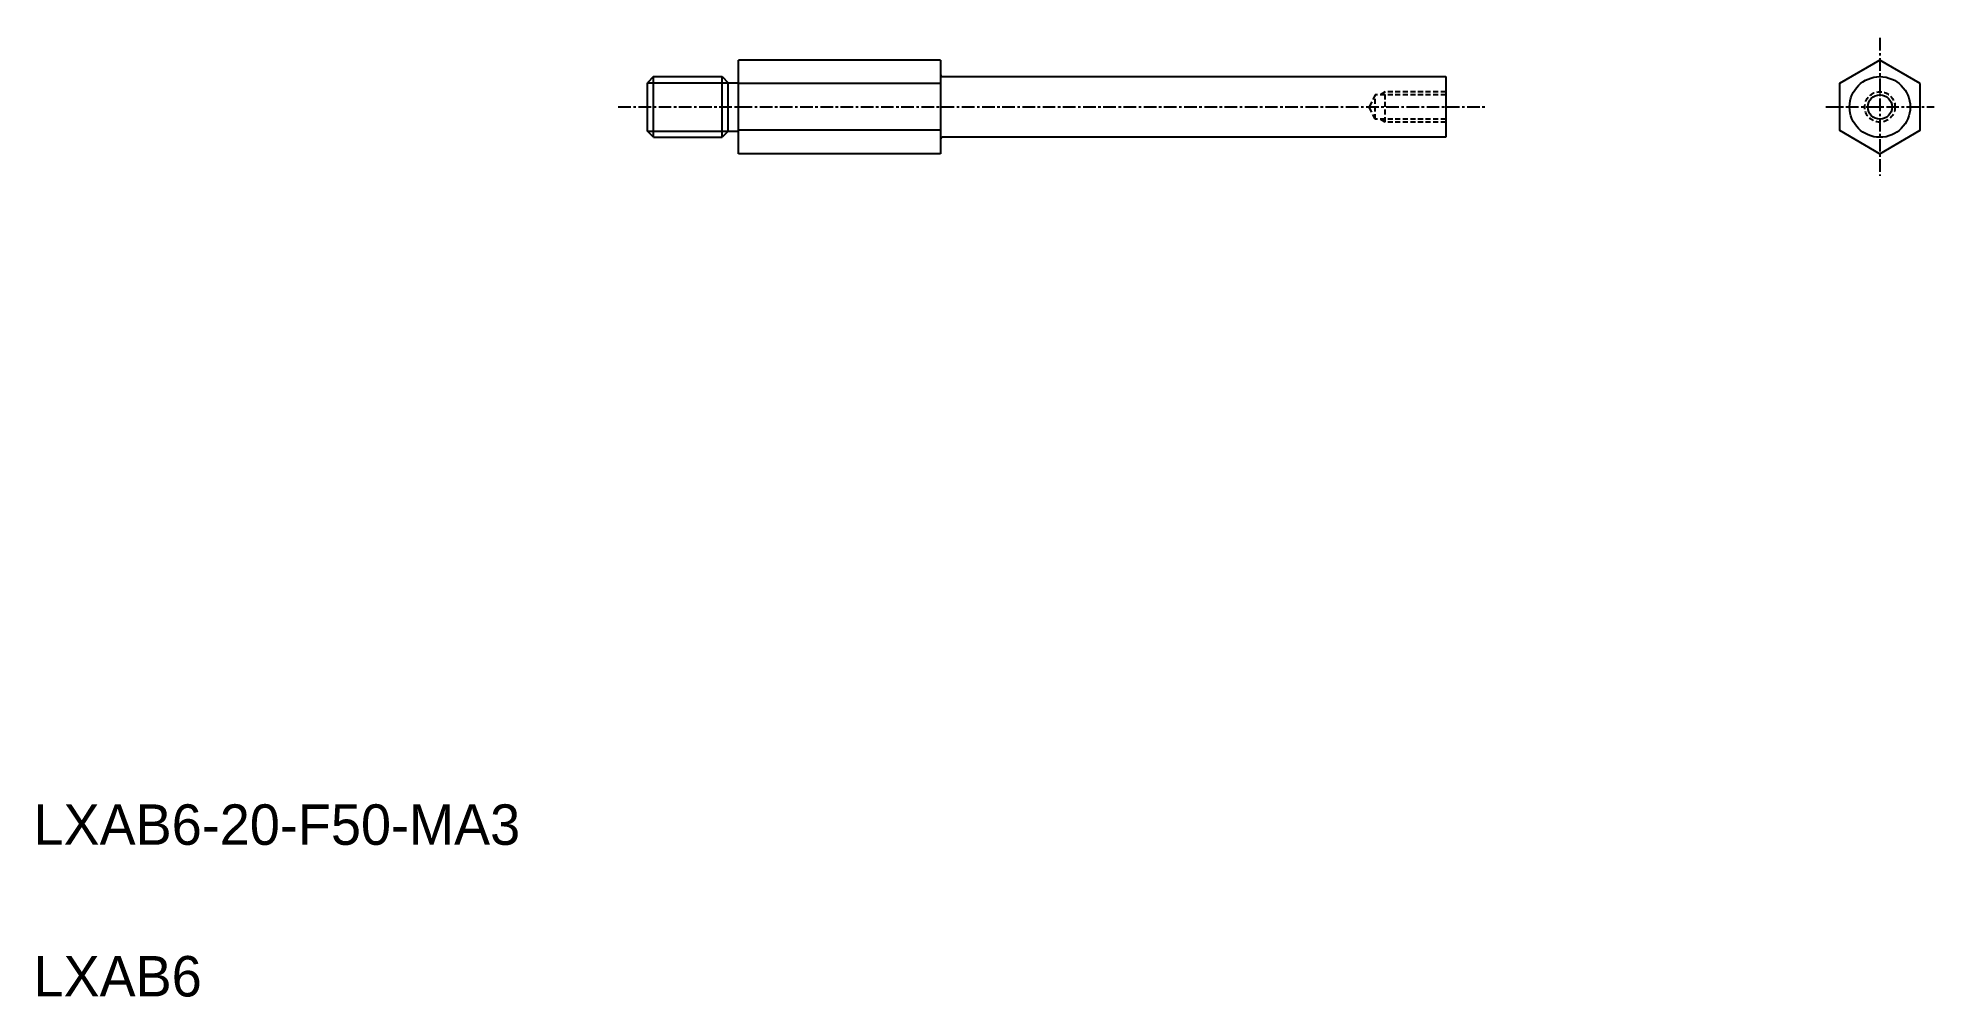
# Model space of a CAD drawing. Extents: x -55 to 132, y 79 to 174.
import ezdxf

# ---------------------------------------------------------------- set-up
doc = ezdxf.new("R2010")
doc.units = 0
doc.linetypes.add('CENTER', pattern=[2, 1.25, -0.25, 0.25, -0.25])
doc.linetypes.add('DASHED', pattern=[0.75, 0.5, -0.25])
doc.layers.get('0').update_dxf_attribs({"linetype": 'CONTINUOUS'})
doc.layers.add('CENTER', color=1, linetype='CENTER')

msp = doc.modelspace()

# ---------------------------------------------------------------- linework, layer by layer
at = {"color": 7, "linetype": 'CONTINUOUS'}
for p, q in [((14.03, 162.85), (14.03, 172.09)), ((34.03, 172.09), (14.03, 172.09)), ((34.03, 172.09), (34.03, 170.17)), ((5.63, 170.47), (5.03, 169.87)), ((5.03, 165.07), (5.03, 169.87)), ((5.63, 170.47), (12.43, 170.47)), ((5.63, 164.47), (5.63, 170.47)), ((12.43, 164.47), (12.43, 170.47)), ((12.43, 170.47), (13.03, 169.87)), ((13.03, 165.07), (13.03, 169.87)), ((13.03, 169.87), (14.03, 169.87)), ((34.03, 169.78), (14.03, 169.78)), ((34.03, 170.17), (34.03, 164.77)), ((34.23, 170.47), (84.03, 170.47)), ((76.68, 170.47), (76.68, 170.47)), ((79.13, 170.47), (79.13, 170.47)), ((84.03, 170.47), (84.03, 164.47)), ((34.03, 165.16), (14.03, 165.16)), ((5.63, 164.47), (5.03, 165.07)), ((5.63, 164.47), (12.43, 164.47)), ((13.03, 165.07), (12.43, 164.47)), ((13.03, 165.07), (14.03, 165.07)), ((34.03, 164.77), (34.03, 162.85)), ((84.03, 164.47), (34.23, 164.47)), ((34.03, 162.85), (14.03, 162.85))]:
    msp.add_line(p, q, dxfattribs=at)
at = {"color": 3, "linetype": 'CONTINUOUS'}
for p, q in [((5.03, 169.87), (13.03, 169.87)), ((5.03, 165.07), (13.03, 165.07))]:
    msp.add_line(p, q, dxfattribs=at)
at = {"color": 3, "linetype": 'DASHED'}
for p, q in [((78.03, 168.97), (77.51, 168.67)), ((78.03, 165.97), (78.03, 168.97)), ((84.03, 168.97), (78.03, 168.97)), ((77.03, 168.67), (76.46, 167.47)), ((77.03, 166.27), (76.46, 167.47)), ((77.03, 166.27), (77.03, 168.67)), ((84.03, 168.67), (77.03, 168.67)), ((84.03, 166.27), (77.03, 166.27)), ((78.03, 165.97), (77.51, 166.27)), ((84.03, 165.97), (78.03, 165.97))]:
    msp.add_line(p, q, dxfattribs=at)
at = {"color": 7, "linetype": 'CONTINUOUS'}
msp.add_lwpolyline([(130.99, 169.78), (126.99, 172.09), (122.99, 169.78), (122.99, 165.16), (126.99, 162.85), (130.99, 165.16)], close=True, dxfattribs=at)
for radius in [3, 1.2]:
    msp.add_circle((126.99, 167.47), radius, dxfattribs=at)
at = {"color": 3, "linetype": 'DASHED'}
msp.add_circle((126.99, 167.47), 1.5, dxfattribs=at)
at = {"color": 7, "linetype": 'CONTINUOUS'}
for centre, start, end in [((34.23, 170.67), 180, 270), ((34.23, 164.27), 90, 180)]:
    msp.add_arc(centre, 0.2, start, end, dxfattribs=at)
at = {"layer": 'CENTER', "color": 1, "linetype": 'CENTER'}
for p, q in [((126.99, 174.3), (126.99, 160.65)), ((2.14, 167.47), (88.09, 167.47)), ((121.63, 167.47), (132.35, 167.47))]:
    msp.add_line(p, q, dxfattribs=at)

# ---------------------------------------------------------------- texts
at = {"color": 7, "linetype": 'CONTINUOUS'}
for s, p in [('LXAB6-20-F50-MA3', (-55.73, 94.49)), ('LXAB6', (-55.73, 79.49))]:
    msp.add_text(s, height=4, dxfattribs=at).set_placement(p)

doc.saveas('drawing.dxf')
